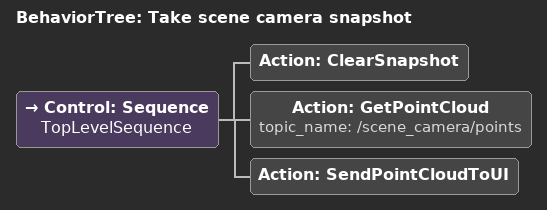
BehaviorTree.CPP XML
<?xml version='1.0' encoding='utf-8'?>
<root BTCPP_format="4" main_tree_to_execute="Take scene camera snapshot">
  <BehaviorTree ID="Take scene camera snapshot" _description="Capture a point cloud snapshot of the scene camera and send it to the UI">
    <Control ID="Sequence" name="TopLevelSequence">
      <!--Clear out old snapshot data-->
      <Action ID="ClearSnapshot"/>
      <Action ID="GetPointCloud" topic_name="/scene_camera/points"/>
      <Action ID="SendPointCloudToUI"/>
    </Control>
  </BehaviorTree>
</root>
